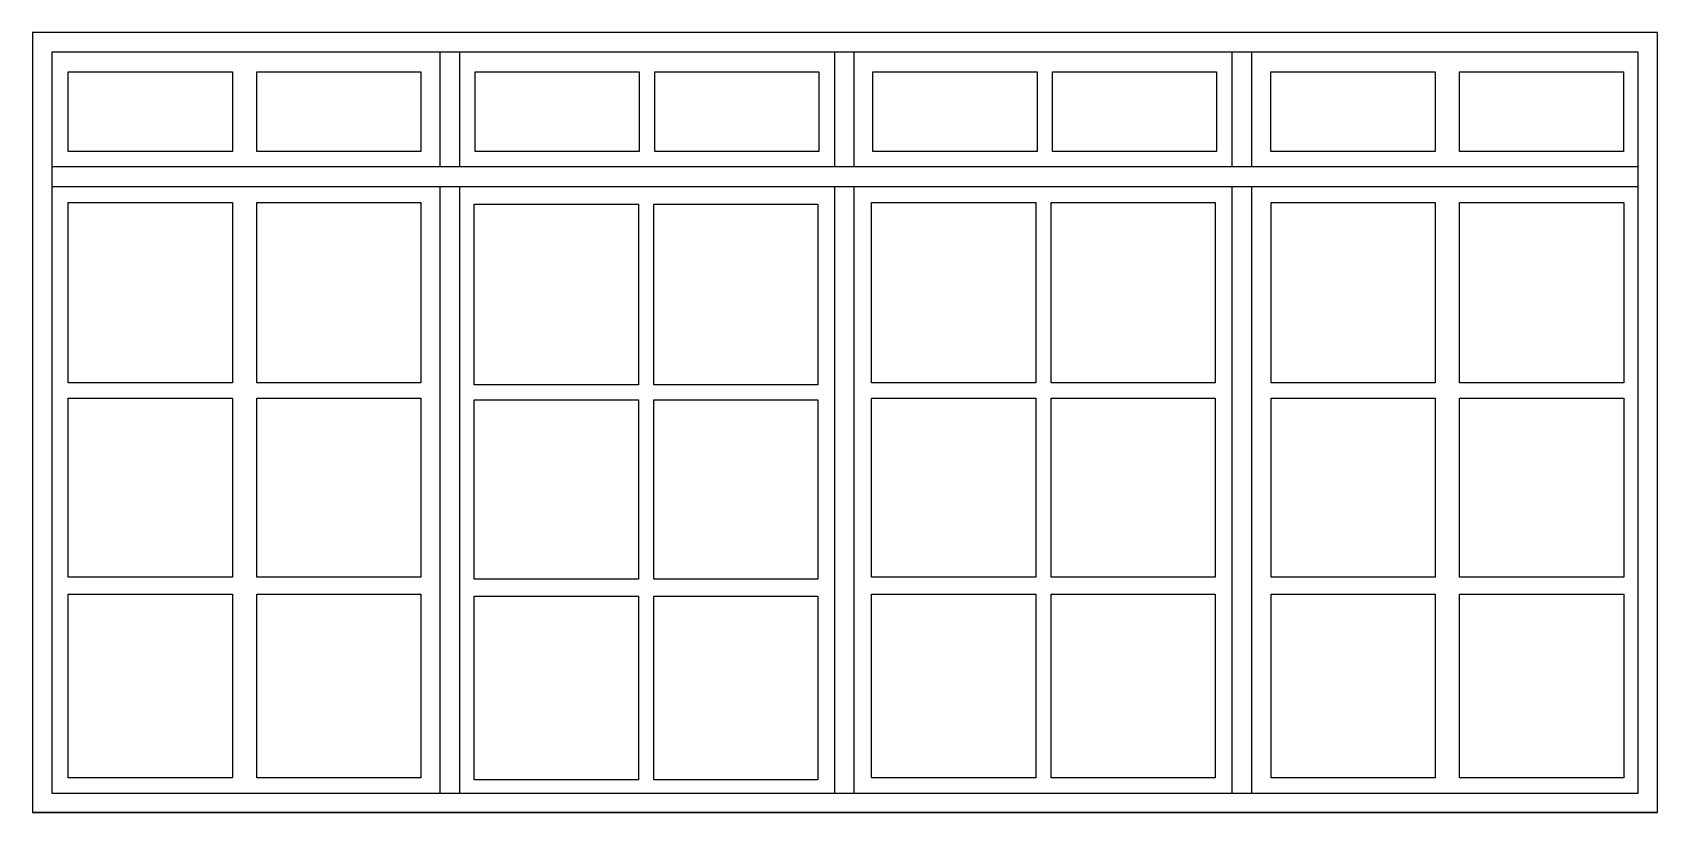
# Model space of a CAD drawing. Extents: x 3.3 to 78.4, y -0.4 to 40.7.
# Drawn here: x 64.056 to 66.556, y 35.134 to 36.334 of the extents above; entities that cross this region are included whole.
import ezdxf

# ---------------------------------------------------------------- set-up
doc = ezdxf.new("R2010")
doc.units = 0
doc.header["$MEASUREMENT"] = 0
doc.layers.add('ESQUADRIAS', color=2, linetype='CONTINUOUS')

msp = doc.modelspace()

# ---------------------------------------------------------------- linework, layer by layer
at = {"layer": 'ESQUADRIAS', "color": 3}
for p, q in [((66.556, 36.3339), (64.056, 36.3339)), ((64.056, 36.3339), (64.056, 35.1339)), ((66.556, 35.1339), (66.556, 36.3339)), ((66.556, 35.1339), (64.056, 35.1339)), ((64.056, 35.1339), (66.556, 35.1339))]:
    msp.add_line(p, q, dxfattribs=at)
at = {"layer": 'ESQUADRIAS'}
for p, q in [((64.0859, 36.3039), (64.0859, 35.1639)), ((66.526, 36.3039), (64.0859, 36.3039)), ((64.6828, 36.3039), (64.6828, 36.1278)), ((64.7128, 36.3039), (64.7128, 36.1278)), ((65.2896, 36.3039), (65.2896, 36.1278)), ((65.3196, 36.3039), (65.3196, 36.1278)), ((65.9013, 36.3039), (65.9013, 36.1278)), ((65.9313, 36.3039), (65.9313, 36.1278)), ((66.526, 35.1639), (66.526, 36.3039)), ((66.526, 36.1274), (64.0852, 36.1274)), ((66.526, 36.0964), (64.0852, 36.0964)), ((64.6828, 36.0964), (64.6828, 35.1639)), ((64.7128, 36.0964), (64.7128, 35.1639)), ((65.2896, 36.0964), (65.2896, 35.1639)), ((65.3196, 36.0964), (65.3196, 35.1639)), ((65.9013, 36.0964), (65.9013, 35.1639)), ((65.9313, 36.0964), (65.9313, 35.1639)), ((64.0859, 35.1639), (66.526, 35.1639))]:
    msp.add_line(p, q, dxfattribs=at)
at = {"layer": 'ESQUADRIAS', "color": 1}
for p, q in [((64.1109, 36.2733), (64.3634, 36.2733)), ((64.1109, 36.1508), (64.1109, 36.2733)), ((64.3634, 36.2733), (64.3634, 36.1508)), ((64.401, 36.1508), (64.401, 36.2733)), ((64.401, 36.2733), (64.6535, 36.2733)), ((64.6535, 36.2733), (64.6535, 36.1508)), ((64.737, 36.2733), (64.9895, 36.2733)), ((64.737, 36.1508), (64.737, 36.2733)), ((64.9895, 36.2733), (64.9895, 36.1508)), ((65.0132, 36.2733), (65.2657, 36.2733)), ((65.0132, 36.1508), (65.0132, 36.2733)), ((65.2657, 36.2733), (65.2657, 36.1508)), ((65.3489, 36.2733), (65.6015, 36.2733)), ((65.3489, 36.1508), (65.3489, 36.2733)), ((65.6015, 36.2733), (65.6015, 36.1508)), ((65.6251, 36.2733), (65.8777, 36.2733)), ((65.6251, 36.1508), (65.6251, 36.2733)), ((65.8777, 36.2733), (65.8777, 36.1508)), ((65.9613, 36.2733), (66.2138, 36.2733)), ((65.9613, 36.1508), (65.9613, 36.2733)), ((66.2138, 36.2733), (66.2138, 36.1508)), ((66.2514, 36.2733), (66.5039, 36.2733)), ((66.2514, 36.1508), (66.2514, 36.2733)), ((66.5039, 36.2733), (66.5039, 36.1508)), ((64.3634, 36.1508), (64.1109, 36.1508)), ((64.6535, 36.1508), (64.401, 36.1508)), ((64.9895, 36.1508), (64.737, 36.1508)), ((65.2657, 36.1508), (65.0132, 36.1508)), ((65.6015, 36.1508), (65.3489, 36.1508)), ((65.8777, 36.1508), (65.6251, 36.1508)), ((66.2138, 36.1508), (65.9613, 36.1508)), ((66.5039, 36.1508), (66.2514, 36.1508)), ((64.1109, 36.0724), (64.3635, 36.0724)), ((64.1109, 35.7948), (64.1109, 36.0724)), ((64.3635, 36.0724), (64.3635, 35.7948)), ((64.4011, 35.7948), (64.4011, 36.0724)), ((64.4011, 36.0724), (64.6536, 36.0724)), ((64.6536, 36.0724), (64.6536, 35.7948)), ((64.7355, 36.0696), (64.9881, 36.0696)), ((64.7355, 35.792), (64.7355, 36.0696)), ((64.9881, 36.0696), (64.9881, 35.792)), ((65.0117, 36.0696), (65.2643, 36.0696)), ((65.0117, 35.792), (65.0117, 36.0696)), ((65.2643, 36.0696), (65.2643, 35.792)), ((65.3467, 36.0724), (65.5993, 36.0724)), ((65.3467, 35.7948), (65.3467, 36.0724)), ((65.5993, 36.0724), (65.5993, 35.7948)), ((65.6229, 36.0724), (65.8755, 36.0724)), ((65.6229, 35.7948), (65.6229, 36.0724)), ((65.8755, 36.0724), (65.8755, 35.7948)), ((65.9614, 36.0724), (66.2139, 36.0724)), ((65.9614, 35.7948), (65.9614, 36.0724)), ((66.2139, 36.0724), (66.2139, 35.7948)), ((66.2515, 36.0724), (66.504, 36.0724)), ((66.2515, 35.7948), (66.2515, 36.0724)), ((66.504, 36.0724), (66.504, 35.7948)), ((64.3635, 35.7948), (64.1109, 35.7948)), ((64.6536, 35.7948), (64.4011, 35.7948)), ((64.9881, 35.792), (64.7355, 35.792)), ((65.2643, 35.792), (65.0117, 35.792)), ((65.5993, 35.7948), (65.3467, 35.7948)), ((65.8755, 35.7948), (65.6229, 35.7948)), ((66.2139, 35.7948), (65.9614, 35.7948)), ((66.504, 35.7948), (66.2515, 35.7948)), ((64.1109, 35.4958), (64.1109, 35.7714)), ((64.1109, 35.7714), (64.3635, 35.7714)), ((64.3635, 35.7714), (64.3635, 35.4958)), ((64.4011, 35.4958), (64.4011, 35.7714)), ((64.4011, 35.7714), (64.6536, 35.7714)), ((64.6536, 35.7714), (64.6536, 35.4958)), ((64.7355, 35.4931), (64.7355, 35.7686)), ((64.7355, 35.7686), (64.9881, 35.7686)), ((64.9881, 35.7686), (64.9881, 35.4931)), ((65.0117, 35.4931), (65.0117, 35.7686)), ((65.0117, 35.7686), (65.2643, 35.7686)), ((65.2643, 35.7686), (65.2643, 35.4931)), ((65.3467, 35.4958), (65.3467, 35.7714)), ((65.3467, 35.7714), (65.5993, 35.7714)), ((65.5993, 35.7714), (65.5993, 35.4958)), ((65.6229, 35.4958), (65.6229, 35.7714)), ((65.6229, 35.7714), (65.8755, 35.7714)), ((65.8755, 35.7714), (65.8755, 35.4958)), ((65.9614, 35.4958), (65.9614, 35.7714)), ((65.9614, 35.7714), (66.2139, 35.7714)), ((66.2139, 35.7714), (66.2139, 35.4958)), ((66.2515, 35.4958), (66.2515, 35.7714)), ((66.2515, 35.7714), (66.504, 35.7714)), ((66.504, 35.7714), (66.504, 35.4958)), ((64.3635, 35.4958), (64.1109, 35.4958)), ((64.6536, 35.4958), (64.4011, 35.4958)), ((64.9881, 35.4931), (64.7355, 35.4931)), ((65.2643, 35.4931), (65.0117, 35.4931)), ((65.5993, 35.4958), (65.3467, 35.4958)), ((65.8755, 35.4958), (65.6229, 35.4958)), ((66.2139, 35.4958), (65.9614, 35.4958)), ((66.504, 35.4958), (66.2515, 35.4958)), ((64.1109, 35.4697), (64.3635, 35.4697)), ((64.1109, 35.187), (64.1109, 35.4697)), ((64.3635, 35.4697), (64.3635, 35.187)), ((64.4011, 35.187), (64.4011, 35.4697)), ((64.4011, 35.4697), (64.6536, 35.4697)), ((64.6536, 35.4697), (64.6536, 35.187)), ((64.7355, 35.4669), (64.9881, 35.4669)), ((64.7355, 35.1843), (64.7355, 35.4669)), ((64.9881, 35.4669), (64.9881, 35.1843)), ((65.0117, 35.4669), (65.2643, 35.4669)), ((65.0117, 35.1843), (65.0117, 35.4669)), ((65.2643, 35.4669), (65.2643, 35.1843)), ((65.3467, 35.4697), (65.5993, 35.4697)), ((65.3467, 35.187), (65.3467, 35.4697)), ((65.5993, 35.4697), (65.5993, 35.187)), ((65.6229, 35.4697), (65.8755, 35.4697)), ((65.6229, 35.187), (65.6229, 35.4697)), ((65.8755, 35.4697), (65.8755, 35.187)), ((65.9614, 35.4697), (66.2139, 35.4697)), ((65.9614, 35.187), (65.9614, 35.4697)), ((66.2139, 35.4697), (66.2139, 35.187)), ((66.2515, 35.4697), (66.504, 35.4697)), ((66.2515, 35.187), (66.2515, 35.4697)), ((66.504, 35.4697), (66.504, 35.187)), ((64.3635, 35.187), (64.1109, 35.187)), ((64.6535, 35.187), (64.401, 35.187)), ((64.9881, 35.1843), (64.7355, 35.1843)), ((65.2643, 35.1843), (65.0117, 35.1843)), ((65.5993, 35.187), (65.3467, 35.187)), ((65.8755, 35.187), (65.6229, 35.187)), ((66.2139, 35.187), (65.9614, 35.187)), ((66.504, 35.187), (66.2515, 35.187))]:
    msp.add_line(p, q, dxfattribs=at)

doc.saveas('drawing.dxf')
